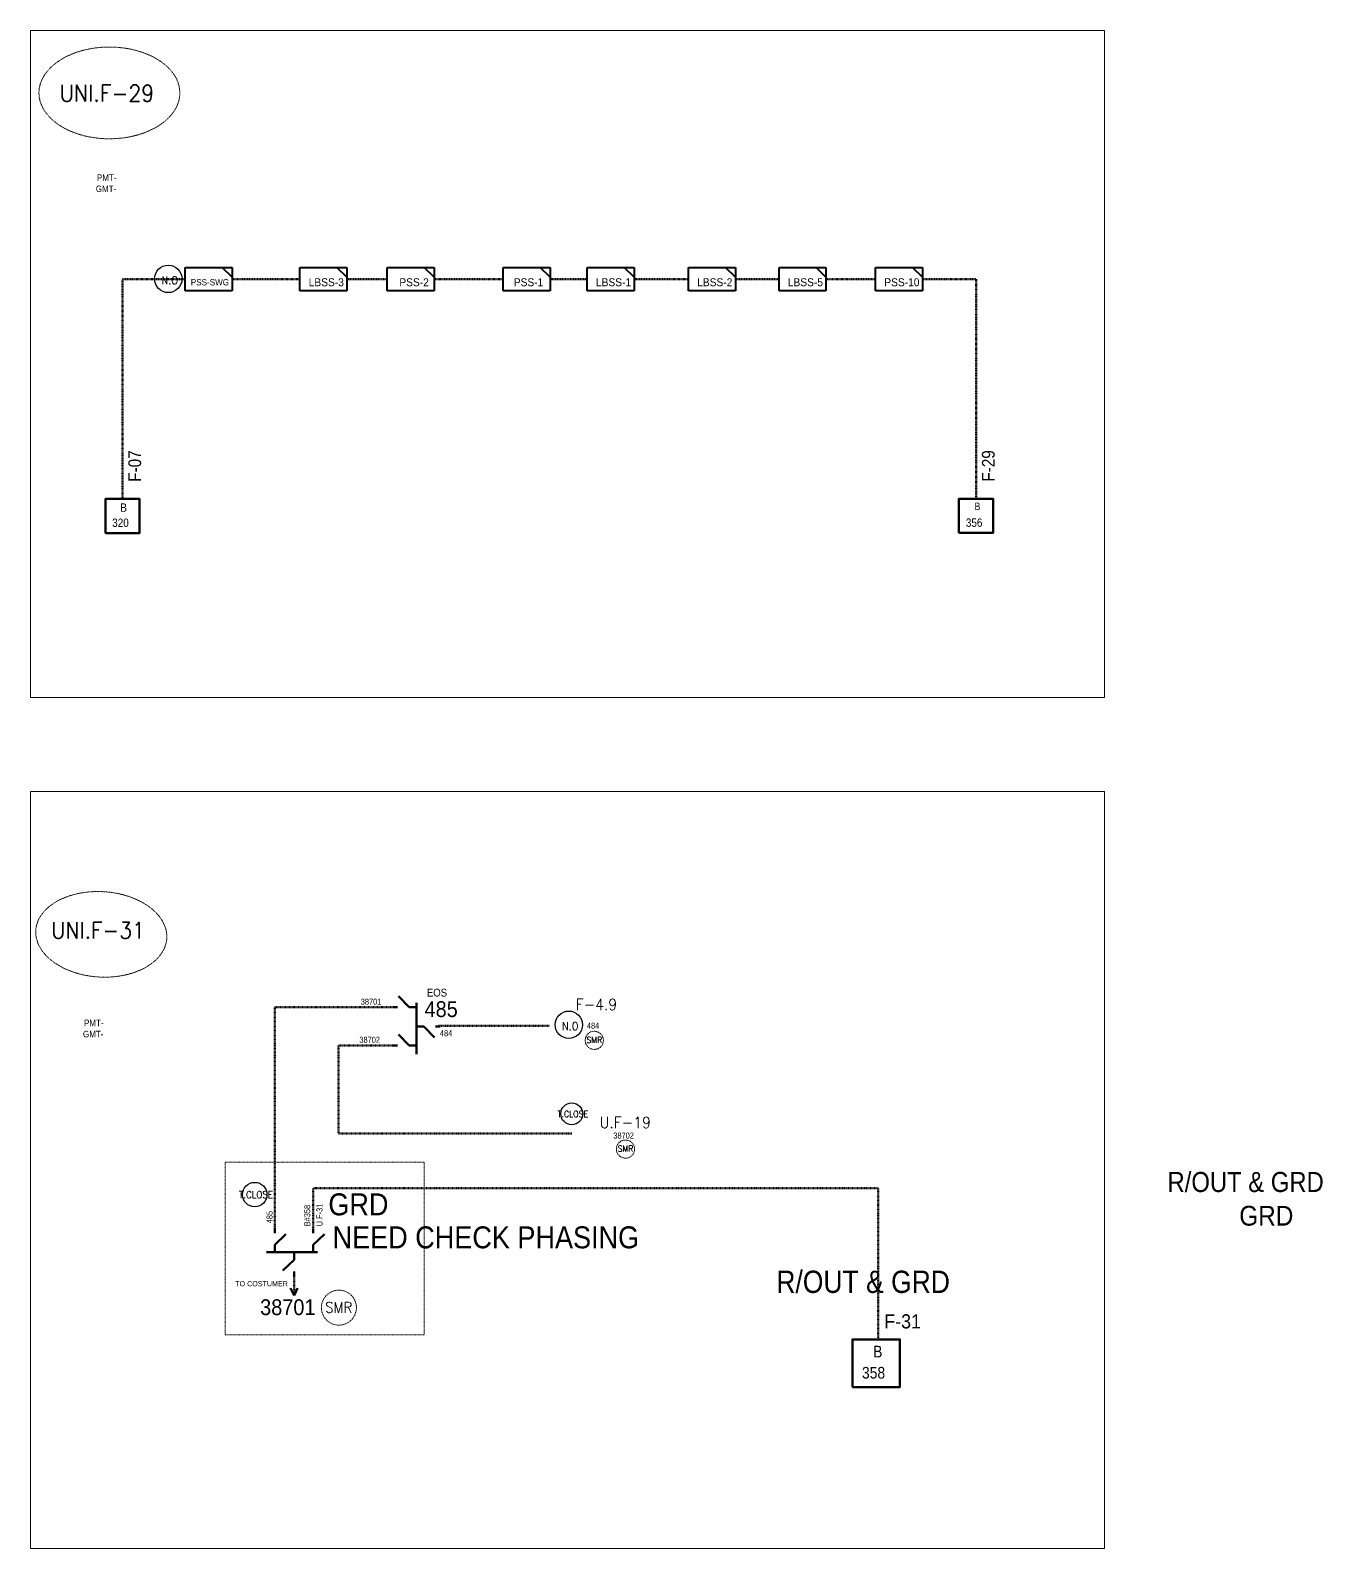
# Model space of a CAD drawing. Header units: metres. Extents: x 65984 to 144644, y -19036 to 23726.
# Drawn here: x 82129 to 83879, y -16780 to -14723 of the extents above; entities that cross this region are included whole.
import ezdxf
from ezdxf.enums import TextEntityAlignment as Align

# ---------------------------------------------------------------- set-up
doc = ezdxf.new("R2010")
doc.units = ezdxf.units.M
doc.header["$MEASUREMENT"] = 0
for name, pattern in [('DGN Style 2', [0.023128, 0, -0.023128]), ('DGN Style 3', [0.013877, 0, -0.013877]), ('DGN Style 4', [1.6, 0.8, -0.4, 0, -0.4])]:
    doc.linetypes.add(name, pattern=pattern)
for name, color, linetype, lineweight in [('D FDR  03', 112, 'Continuous', 40), ('d_eos', 111, 'Continuous', 40), ('d_eos no', 121, 'Continuous', 40), ('d_switch', 95, 'Continuous', 40), ('d_tf no', 6, 'Continuous', 40), ('d_ug cable', 95, 'Continuous', 40), ('d_unit sub', 7, 'Continuous', 40), ('FDR  2  19', 172, 'Continuous', 40), ('FDR  4  08', 74, 'Continuous', 40), ('fedr no', 95, 'Continuous', 40), ('GRID STATION  04', 7, 'Continuous', 40), ('O H MAIN FEEDER', 4, 'Continuous', 100), ('SW N O', 114, 'Continuous', 30)]:
    doc.layers.add(name, color=color, linetype=linetype, lineweight=lineweight)
doc.styles.add('NASKHF', font='naskhf.shx', dxfattribs={"height": 8})
doc.styles.add('Style-Arial', font='arial.ttf')
doc.styles.add('Style-ENGINEERING', font='ENGINEERING.shx')
doc.styles.add('Style-msdefault', font='msdefault.shx')
doc.styles.add('Style-simplex', font='simplex.shx')
doc.styles.add('Style-STANDARD', font='STANDARD.shx')

# ---------------------------------------------------------------- blocks, each defined once
blk = doc.blocks.new('*U1355')
at = {"layer": 'd_ug cable', "color": 2, "linetype": 'Continuous', "lineweight": 100}
for q in [(-2.21, -2.23), (2.18, -2.23)]:
    blk.add_line((-0.01, 2.26), q, dxfattribs=at)
blk = doc.blocks.new('*U1354')
at = {"layer": 'd_eos', "color": 2, "linetype": 'Continuous', "lineweight": 211, "ltscale": 1.368341}
for p, q in [((-12.97, 18.23), (-12.97, 21.05)), ((11.32, 18.23), (11.32, 21.05)), ((-12.97, 10.78), (-5.97, 17.58)), ((-12.97, 6.14), (-12.97, 10.78)), ((11.32, 10.78), (18.32, 17.58)), ((11.32, 6.13), (11.32, 10.78)), ((13.98, 6.13), (-18.34, 6.13)), ((-0.83, 1.48), (-7.83, -5.31)), ((-0.83, 6.13), (-0.83, 1.48)), ((-0.82, -5.96), (-0.82, -8.79))]:
    blk.add_line(p, q, dxfattribs=at)
at = {"layer": 'd_ug cable', "color": 2, "linetype": 'DGN Style 3', "lineweight": 100}
blk.add_line((-0.82, -7.07), (-0.82, -21.1), dxfattribs=at)
at = {"layer": 'd_ug cable', "color": 2, "linetype": 'Continuous', "lineweight": 100, "extrusion": (0, 0, -1), "rotation": 180}
blk.add_blockref('*U1355', (0.81, -18.84), dxfattribs=at)
blk = doc.blocks.new('*U1356')
at = {"layer": 'd_eos', "color": 7, "linetype": 'Continuous', "lineweight": 211, "ltscale": 1.368341}
for p, q in [((-12.09, 11.34), (-14.92, 11.34)), ((-4.65, 11.34), (-11.45, 18.34)), ((0, 11.34), (-4.65, 11.34)), ((0, 14.01), (0, -18.32)), ((-4.65, -12.95), (-11.45, -5.94)), ((0, -0.8), (4.65, -0.8)), ((4.65, -0.8), (11.45, -7.81)), ((12.09, -0.8), (14.92, -0.8)), ((-12.1, -12.95), (-14.92, -12.95)), ((0, -12.95), (-4.65, -12.95))]:
    blk.add_line(p, q, dxfattribs=at)
blk = doc.blocks.new('*U983')
at = {"layer": 'd_unit sub', "color": 5, "linetype": 'Continuous', "lineweight": 40}
for p, q in [((-9.2, 4.61), (9.19, 4.61)), ((-9.2, -4.58), (-9.2, 4.61)), ((9.19, 0.73), (5.31, 4.61)), ((5.97, 4.61), (9.19, 4.61)), ((9.19, 4.61), (9.19, 1.4)), ((9.19, 4.61), (9.19, -4.58)), ((9.19, -4.58), (-9.2, -4.58))]:
    blk.add_line(p, q, dxfattribs=at)
blk = doc.blocks.new('*U1466')
at = {"layer": 'SW N O', "color": 1}
blk.add_circle((0, 0), 16.8, dxfattribs=at)
at = {"layer": 'SW N O', "color": 1, "style": 'Style-STANDARD'}
blk.add_text('T.CLOSE', height=9.6, dxfattribs=at).set_placement((1.7, -0.2), align=Align.MIDDLE_CENTER)
blk = doc.blocks.new('*U3529')
at = {"layer": 'SW N O', "color": 3}
blk.add_circle((0, 0), 16.8, dxfattribs=at)
at = {"layer": 'SW N O', "color": 3, "insert": (1.7, -1.8), "char_height": 9.6, "attachment_point": 5, "line_spacing_factor": 0.6, "style": 'Style-STANDARD'}
blk.add_mtext('N.O', dxfattribs=at)

msp = doc.modelspace()

# ---------------------------------------------------------------- linework, layer by layer
at = {"layer": 'd_ug cable', "color": 5, "linetype": 'DGN Style 4', "lineweight": 53, "flags": 128}
for points in [[(82253.3, -15357.6), (82253.3, -15322.4), (82253.3, -15322.4), (82253.3, -15059.8), (82338.2, -15059.8)], [(82401.8, -15059.8), (82493.7, -15059.8)], [(82557.3, -15059.8), (82611.8, -15059.8)], [(82675.4, -15059.8), (82769, -15059.8)], [(82832.6, -15059.8), (82882.8, -15059.8)], [(82946.4, -15059.8), (83019.9, -15059.8)], [(83083.5, -15059.8), (83142.7, -15059.8)], [(83206.3, -15059.8), (83273.4, -15059.8)], [(83336.9, -15059.8), (83409.5, -15059.8)], [(83409.5, -15059.8), (83409.5, -15357.5)]]:
    msp.add_lwpolyline(points, dxfattribs=at)
at = {"layer": 'd_ug cable', "color": 2, "linetype": 'DGN Style 4', "lineweight": 13}
for centre, radius in [((82892.4, -16091.1), 12.3), ((82934.7, -16238.4), 12.3), ((82546.5, -16453.2), 23.7)]:
    msp.add_circle(centre, radius, dxfattribs=at)
at = {"layer": 'FDR  2  19', "color": 1, "linetype": 'DGN Style 3', "lineweight": 53, "flags": 128}
for points in [[(82619.6, -16046.2), (82459.7, -16046.2), (82459.7, -16346.3)], [(82831.7, -16071.6), (82680.7, -16071.6), (82680.7, -16071.6)], [(82625.7, -16098.2), (82545.8, -16098.2), (82545.8, -16217.4)], [(82861.8, -16217.3), (82546, -16217.3), (82546, -16217.3)], [(82511.8, -16346.3), (82511.8, -16291.2), (83276.9, -16291.2), (83276.9, -16496.5)]]:
    msp.add_lwpolyline(points, dxfattribs=at)
at = {"layer": 'FDR  4  08', "linetype": 'DGN Style 2', "lineweight": 13, "flags": 128}
msp.add_lwpolyline([(82661.8, -16255.9), (82661.8, -16490.2), (82392.5, -16490.2), (82392.5, -16255.9)], close=True, dxfattribs=at)
at = {"layer": 'fedr no', "color": 82, "linetype": 'DGN Style 3', "lineweight": 13, "true_color": 0x1dc70e}
for centre, major_axis in [((82235.6, -14807.6), (95.4, 0)), ((82224.6, -15947.5), (88.7, -5.3))]:
    msp.add_ellipse(centre, major_axis=major_axis, ratio=0.651175, dxfattribs=at)
at = {"layer": 'GRID STATION  04', "color": 121, "linetype": 'Continuous', "lineweight": 70, "ltscale": 1.66656, "flags": 128}
for points in [[(82230.2, -15403.8), (82230.2, -15357.6), (82276.4, -15357.6), (82276.4, -15403.8)], [(83386.4, -15403.7), (83386.4, -15357.5), (83432.6, -15357.5), (83432.6, -15403.7)]]:
    msp.add_lwpolyline(points, close=True, dxfattribs=at)
at = {"layer": 'GRID STATION  04', "color": 121, "linetype": 'Continuous', "lineweight": 70, "ltscale": 2.328306, "flags": 128}
msp.add_lwpolyline([(83242, -16560.9), (83242, -16496.3), (83306.5, -16496.3), (83306.5, -16560.9)], close=True, dxfattribs=at)
at = {"layer": 'O H MAIN FEEDER', "color": 140, "lineweight": 13, "ltscale": 0.498271, "flags": 128}
for points in [[(82128.5, -14722.9), (83583.6, -14722.9), (83583.6, -15626.5), (82128.5, -15626.5)], [(82128.5, -15753.8), (83583.6, -15753.8), (83583.6, -16779.7), (82128.5, -16779.7)]]:
    msp.add_lwpolyline(points, close=True, dxfattribs=at)

# ---------------------------------------------------------------- block references
at = {"layer": 'd_eos', "color": 7, "linetype": 'Continuous', "lineweight": 211, "ltscale": 1.368341, "xscale": 2.143588810000002, "yscale": 2.143588810000002, "zscale": 2.143588810000002}
msp.add_blockref('*U1356', (82651.6, -16070.5), dxfattribs=at)
at = {"layer": 'd_eos', "color": 2, "linetype": 'Continuous', "lineweight": 211, "ltscale": 1.368341, "xscale": 2.143588810000002, "yscale": 2.143588810000002, "zscale": 2.143588810000002}
msp.add_blockref('*U1354', (82487.5, -16391.4), dxfattribs=at)
at = {"layer": 'd_unit sub', "color": 5, "linetype": 'Continuous', "lineweight": 40, "xscale": 3.456568076471551, "yscale": 3.456568076471551, "zscale": 3.456568076471551}
for p in [(82370, -15059.9), (82525.5, -15059.9), (82643.6, -15059.9), (82800.9, -15059.9), (82914.6, -15059.9), (83051.7, -15059.9), (83174.5, -15059.9), (83305.2, -15059.9)]:
    msp.add_blockref('*U983', p, dxfattribs=at)
at = {"layer": 'SW N O', "color": 3, "xscale": 1.103831849847101, "yscale": 1.103831849847101, "zscale": 1.103831849847101}
for p in [(82315.4, -15059.6), (82858, -16069.9)]:
    msp.add_blockref('*U3529', p, dxfattribs=at)
at = {"layer": 'SW N O', "color": 1}
for p, xscale, yscale, zscale in [((82861.9, -16190.7), 0.8852077991926827, 0.8852077991926827, 0.8852077991926827), ((82432.5, -16300), 0.9835642213252029, 0.9835642213252029, 0.9835642213252029)]:
    msp.add_blockref('*U1466', p, dxfattribs=dict(at, xscale=xscale, yscale=yscale, zscale=zscale))

# ---------------------------------------------------------------- texts
at = {"layer": 'D FDR  03', "linetype": 'DGN Style 3', "lineweight": 40, "insert": (82441.7, -16420.8), "char_height": 6.994, "attachment_point": 5, "line_spacing_factor": 0.6, "style": 'Style-ENGINEERING'}
msp.add_mtext('\\H1x;\\W0.95;TO COSTUMER', dxfattribs=at)
at = {"layer": 'd_eos no', "color": 7, "linetype": 'Continuous', "lineweight": 13, "style": 'Style-Arial', "width": 0.88}
for s, p in [('PMT-', (82218.7, -14918)), ('GMT-', (82217.2, -14933.1)), ('PMT-', (82201.2, -16063.1)), ('GMT-', (82199.8, -16078.2))]:
    msp.add_text(s, height=8.84, dxfattribs=at).set_placement(p, align=Align.TOP_LEFT)
at = {"layer": 'd_eos no', "color": 7, "linetype": 'Continuous', "lineweight": 53, "style": 'Style-msdefault', "width": 0.9}
msp.add_text('EOS', height=10.72, dxfattribs=at).set_placement((82665.7, -16021.1), align=Align.TOP_LEFT)
at = {"layer": 'd_eos no', "color": 7, "linetype": 'Continuous', "lineweight": 140, "style": 'Style-Arial', "width": 0.9}
msp.add_text('485', height=21.44, dxfattribs=at).set_placement((82662.5, -16038.1), align=Align.TOP_LEFT)
at = {"layer": 'd_eos no', "color": 2, "linetype": 'Continuous', "lineweight": 140, "style": 'Style-Arial', "width": 0.9}
for s, height, p in [('38701', 21.44, (82439.8, -16441.9)), ('F-31', 19.17, (83285.3, -16462.2))]:
    msp.add_text(s, height=height, dxfattribs=at).set_placement(p, align=Align.TOP_LEFT)
at = {"layer": 'd_switch', "color": 2, "linetype": 'Continuous', "lineweight": 30, "style": 'Style-msdefault', "width": 0.9}
for s, p in [('F-07', (82261.3, -15334.5)), ('F-29', (83417.5, -15334.3))]:
    msp.add_text(s, height=17.26, rotation=90, dxfattribs=at).set_placement(p, align=Align.TOP_LEFT)
at = {"layer": 'd_switch', "color": 98, "linetype": 'Continuous', "lineweight": 30, "style": 'Style-ENGINEERING', "width": 0.921053}
for s, p in [('38701', (82576.1, -16034.7)), ('484', (82683.3, -16077.3)), ('38702', (82574.2, -16086.3))]:
    msp.add_text(s, height=8.15, dxfattribs=at).set_placement(p, align=Align.TOP_LEFT)
at = {"layer": 'd_switch', "color": 2, "linetype": 'Continuous', "lineweight": 30, "style": 'Style-ENGINEERING', "width": 0.921053}
for s, p in [('484', (82882.4, -16067.1)), ('38702', (82918.2, -16216))]:
    msp.add_text(s, height=8.15, dxfattribs=at).set_placement(p, align=Align.TOP_LEFT)
at = {"layer": 'd_switch', "color": 2, "linetype": 'Continuous', "lineweight": 30, "ltscale": 2.530619, "style": 'Style-ENGINEERING', "width": 0.921053}
msp.add_text('GRD', height=29.74, dxfattribs=at).set_placement((82532.2, -16298.4), align=Align.TOP_LEFT)
at = {"layer": 'd_switch', "color": 7, "linetype": 'Continuous', "lineweight": 30, "style": 'Style-ENGINEERING', "width": 0.921053}
for s, p in [('485', (82448.4, -16338.9)), ('B#358', (82499.5, -16343)), ('U.F-31', (82516.1, -16343))]:
    msp.add_text(s, height=8.15, rotation=90, dxfattribs=at).set_placement(p, align=Align.TOP_LEFT)
at = {"layer": 'd_switch', "color": 2, "linetype": 'Continuous', "lineweight": 30, "ltscale": 2.277557, "style": 'Style-ENGINEERING', "width": 0.921053}
msp.add_text('GRD', height=26.77, dxfattribs=at).set_placement((83766.1, -16315.3), align=Align.TOP_LEFT)
at = {"layer": 'd_switch', "color": 1, "linetype": 'Continuous', "lineweight": 30, "ltscale": 2.530619, "style": 'Style-ENGINEERING', "width": 0.921053}
msp.add_text('NEED CHECK PHASING', height=29.743, dxfattribs=at).set_placement((82537.9, -16343.1), align=Align.TOP_LEFT)
at = {"layer": 'd_tf no', "color": 6, "linetype": 'Continuous', "lineweight": 40, "style": 'Style-msdefault', "width": 0.953514}
for s, height, p in [('PSS-SWG', 8.61, (82397.7, -15059.8)), ('LBSS-3', 10.84, (82553.2, -15058.7)), ('PSS-2', 10.84, (82668.3, -15058.7)), ('LBSS-1', 10.84, (82942.3, -15058.7)), ('LBSS-2', 10.84, (83079.4, -15058.7)), ('LBSS-5', 10.84, (83202.2, -15058.7)), ('PSS-10', 10.84, (83332.9, -15058.7))]:
    msp.add_text(s, height=height, dxfattribs=at).set_placement(p, align=Align.TOP_RIGHT)
at = {"layer": 'd_tf no', "color": 1, "linetype": 'Continuous', "lineweight": 13, "ltscale": 1.405524, "style": 'Style-simplex', "width": 0.909091}
for p in [(82892.5, -16090.5), (82934.7, -16237.7)]:
    msp.add_text('SMR', height=8.33, dxfattribs=at).set_placement(p, align=Align.MIDDLE_CENTER)
at = {"layer": 'd_tf no', "color": 1, "linetype": 'Continuous', "lineweight": 13, "ltscale": 2.354447, "style": 'Style-simplex', "width": 0.909091}
msp.add_text('SMR', height=14.45, dxfattribs=at).set_placement((82546.3, -16452.9), align=Align.MIDDLE_CENTER)
at = {"layer": 'd_tf no', "color": 6, "linetype": 'Continuous', "lineweight": 40, "insert": (82823.3, -15058.7), "char_height": 10.838, "attachment_point": 3, "style": 'NASKHF'}
msp.add_mtext('\\Fmsdefault;\\H1x;\\W0.953514;PSS-1\\P', dxfattribs=at)
at = {"layer": 'fedr no', "color": 6, "linetype": 'Continuous', "lineweight": 40, "attachment_point": 5, "style": 'Style-STANDARD'}
for s, insert, char_height in [('UNI.F-29', (82232.3, -14808.1), 22.46), ('UNI.F-31', (82220.3, -15942.1), 22.2)]:
    msp.add_mtext(s, dxfattribs=dict(at, insert=insert, char_height=char_height))
at = {"layer": 'fedr no', "color": 55, "linetype": 'Continuous', "lineweight": 40, "char_height": 15.3, "attachment_point": 5, "style": 'Style-STANDARD'}
for s, insert in [('F-4.9', (82895.3, -16042.5)), ('U.F-19', (82934.4, -16202.4))]:
    msp.add_mtext(s, dxfattribs=dict(at, insert=insert))
at = {"layer": 'GRID STATION  04', "color": 121, "linetype": 'Continuous', "lineweight": 70, "style": 'Style-msdefault', "width": 0.888889}
for s, height, p in [('B', 11.3, (82250.4, -15363.7)), ('B', 10, (83407.4, -15362.7)), ('320', 11.32, (82239.4, -15384.2)), ('356', 11.32, (83395.7, -15384.1)), ('B', 15.8, (83270.2, -16504.9)), ('358', 15.81, (83255, -16533.5))]:
    msp.add_text(s, height=height, dxfattribs=at).set_placement(p, align=Align.TOP_LEFT)
at = {"layer": 'GRID STATION  04', "color": 2, "linetype": 'Continuous', "lineweight": 70, "ltscale": 1.226049, "style": 'Style-msdefault', "width": 0.888889}
msp.add_text('R/OUT & GRD', height=27.159, dxfattribs=at).set_placement((83668.9, -16269.4), align=Align.TOP_LEFT)
at = {"layer": 'GRID STATION  04', "color": 2, "linetype": 'Continuous', "lineweight": 70, "ltscale": 1.362277, "style": 'Style-msdefault', "width": 0.888889}
msp.add_text('R/OUT & GRD', height=30.177, dxfattribs=at).set_placement((83139, -16403.1), align=Align.TOP_LEFT)

doc.saveas('drawing.dxf')
